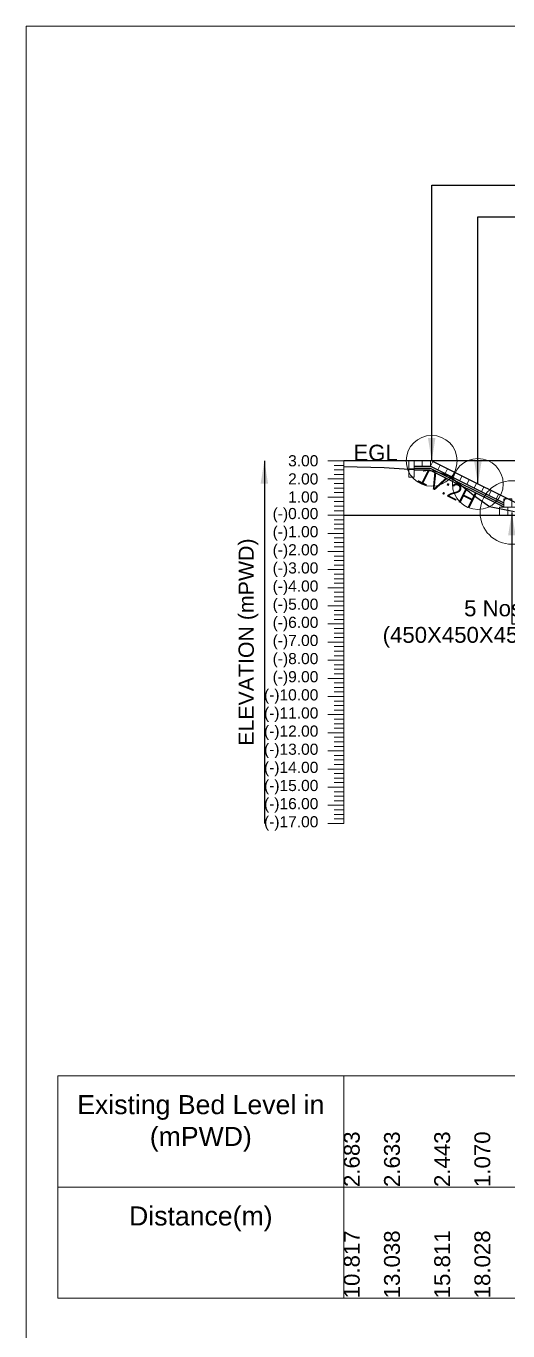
# Model space of a CAD drawing. Header units: inches. Extents: x 66615 to 414904, y -29123 to 90068.
# Drawn here: x 279561 to 281078, y 28352 to 32455 of the extents above; entities that cross this region are included whole.
import ezdxf

# ---------------------------------------------------------------- set-up
doc = ezdxf.new("R2010")
doc.units = ezdxf.units.IN
doc.header["$LTSCALE"] = 7
doc.header["$MEASUREMENT"] = 0
for name, color, linetype, lineweight in [('Cross section Data Border', 7, 'Continuous', 9), ('Cross Section Labels', 7, 'Continuous', 9), ('Existing_Bed_Level for Xsection', 7, 'Continuous', 25), ('Long Section Labels', 7, 'Continuous', 9)]:
    doc.layers.add(name, color=color, linetype=linetype, lineweight=lineweight)
doc.styles.get("Standard").update_dxf_attribs({"font": 'arial.ttf'})
doc.dimstyles.get("Standard").update_dxf_attribs({"dimtxt": 0.18, "dimasz": 0.18, "dimexe": 0.18, "dimexo": 0.0625, "dimgap": 0.09, "dimtad": 0, "dimtih": 1, "dimtoh": 1, "dimdec": 4, "dimzin": 0, "dimdsep": 46, "dimtxsty": 'Standard', "dimcen": 0.09, "dimadec": 0, "dimazin": 0, "dimtfac": 1, "dimtdec": 4, "dimtofl": 0, "dimtmove": 0, "dimatfit": 3, "dimfxl": 1, "dimtolj": 1, "dimtzin": 0, "dimarcsym": 0})

msp = doc.modelspace()

# ---------------------------------------------------------------- linework, layer by layer
at = {"layer": 'Cross section Data Border'}
msp.add_lwpolyline([(279660.9187, 29154.87399), (285936.51999, 29154.87399), (285936.51999, 28454.87399), (279660.9187, 28454.87399)], close=True, dxfattribs=at)
for points in [[(280560.9187, 29154.87399), (280560.9187, 28454.87399)], [(279660.9187, 28804.87399), (285936.51999, 28804.87399)]]:
    msp.add_lwpolyline(points, dxfattribs=at)
at = {"layer": 'Cross Section Labels'}
msp.add_lwpolyline([(279560.9187, 32454.87399), (289560.9187, 32454.87399), (289560.9187, 25383.87399), (279560.9187, 25383.87399)], close=True, dxfattribs=at)
for centre, radius in [((280837.63558, 31088.03399), 80), ((280982.98558, 31015.35899), 80), ((281089.86058, 30925.58399), 100)]:
    msp.add_circle(centre, radius, dxfattribs=at)
at = {"layer": 'Existing_Bed_Level for Xsection'}
for points in [[(281128.33558, 31088.03399), (280560.9187, 31088.03399)], [(280560.9187, 31069.96499), (280687.55851, 31067.11499), (280845.61856, 31056.28499), (280893.0385, 31040.89499), (280971.95155, 30978.02399), (281019.84328, 30944.39399), (281098.53147, 30929.00399)], [(281179.63558, 30917.03399), (280841.24617, 31086.2287), (280837.63558, 31088.03399), (280833.59882, 31088.03399), (280782.29882, 31088.03399)], [(280782.29882, 31070.93399), (280833.59882, 31070.93399), (281064.21058, 30955.62811)], [(280782.29882, 31065.23399), (280832.25323, 31065.23399), (281064.21058, 30949.25532)], [(280782.29882, 31059.53399), (280830.90764, 31059.53399), (281064.21058, 30942.88252)], [(280560.9187, 30917.03399), (285019.93058, 30917.03399)]]:
    msp.add_lwpolyline(points, dxfattribs=at)
at = {"layer": 'Long Section Labels'}
for points in [[(280560.9187, 31088.03399), (280510.9187, 31088.03399)], [(280560.9187, 31073.78399), (280530.9187, 31073.78399)], [(280560.9187, 31059.53399), (280530.9187, 31059.53399)], [(280560.9187, 29948.03399), (280560.9187, 30005.03399), (280560.9187, 30062.03399), (280560.9187, 30119.03399), (280560.9187, 30176.03399), (280560.9187, 30233.03399), (280560.9187, 30290.03399), (280560.9187, 30347.03399), (280560.9187, 30404.03399), (280560.9187, 30461.03399), (280560.9187, 30518.03399), (280560.9187, 30575.03399), (280560.9187, 30632.03399), (280560.9187, 30689.03399), (280560.9187, 30746.03399), (280560.9187, 30803.03399), (280560.9187, 30860.03399), (280560.9187, 30917.03399), (280560.9187, 30974.03399), (280560.9187, 31031.03399), (280560.9187, 31088.03399)], [(280560.9187, 31031.03399), (280510.9187, 31031.03399)], [(280560.9187, 31045.28399), (280530.9187, 31045.28399)], [(280560.9187, 31016.78399), (280530.9187, 31016.78399)], [(280560.9187, 30974.03399), (280510.9187, 30974.03399)], [(280560.9187, 31002.53399), (280530.9187, 31002.53399)], [(280560.9187, 30988.28399), (280530.9187, 30988.28399)], [(280560.9187, 30959.78399), (280530.9187, 30959.78399)], [(280560.9187, 30945.53399), (280530.9187, 30945.53399)], [(280560.9187, 30917.03399), (280510.9187, 30917.03399)], [(280560.9187, 30931.28399), (280530.9187, 30931.28399)], [(280560.9187, 30902.78399), (280530.9187, 30902.78399)], [(280560.9187, 30860.03399), (280510.9187, 30860.03399)], [(280560.9187, 30888.53399), (280530.9187, 30888.53399)], [(280560.9187, 30874.28399), (280530.9187, 30874.28399)], [(280560.9187, 30845.78399), (280530.9187, 30845.78399)], [(280560.9187, 30831.53399), (280530.9187, 30831.53399)], [(280560.9187, 30817.28399), (280530.9187, 30817.28399)], [(280560.9187, 30803.03399), (280510.9187, 30803.03399)], [(280560.9187, 30788.78399), (280530.9187, 30788.78399)], [(280560.9187, 30774.53399), (280530.9187, 30774.53399)], [(280560.9187, 30746.03399), (280510.9187, 30746.03399)], [(280560.9187, 30760.28399), (280530.9187, 30760.28399)], [(280560.9187, 30731.78399), (280530.9187, 30731.78399)], [(280560.9187, 30689.03399), (280510.9187, 30689.03399)], [(280560.9187, 30717.53399), (280530.9187, 30717.53399)], [(280560.9187, 30703.28399), (280530.9187, 30703.28399)], [(280560.9187, 30674.78399), (280530.9187, 30674.78399)], [(280560.9187, 30660.53399), (280530.9187, 30660.53399)], [(280560.9187, 30646.28399), (280530.9187, 30646.28399)], [(280560.9187, 30632.03399), (280510.9187, 30632.03399)], [(280560.9187, 30617.78399), (280530.9187, 30617.78399)], [(280560.9187, 30575.03399), (280510.9187, 30575.03399)], [(280560.9187, 30603.53399), (280530.9187, 30603.53399)], [(280560.9187, 30589.28399), (280530.9187, 30589.28399)], [(280560.9187, 30560.78399), (280530.9187, 30560.78399)], [(280560.9187, 30546.53399), (280530.9187, 30546.53399)], [(280560.9187, 30532.28399), (280530.9187, 30532.28399)], [(280560.9187, 30518.03399), (280510.9187, 30518.03399)], [(280560.9187, 30503.78399), (280530.9187, 30503.78399)], [(280560.9187, 30489.53399), (280530.9187, 30489.53399)], [(280560.9187, 30461.03399), (280510.9187, 30461.03399)], [(280560.9187, 30475.28399), (280530.9187, 30475.28399)], [(280560.9187, 30446.78399), (280530.9187, 30446.78399)], [(280560.9187, 30404.03399), (280510.9187, 30404.03399)], [(280560.9187, 30432.53399), (280530.9187, 30432.53399)], [(280560.9187, 30418.28399), (280530.9187, 30418.28399)], [(280560.9187, 30389.78399), (280530.9187, 30389.78399)], [(280560.9187, 30375.53399), (280530.9187, 30375.53399)], [(280560.9187, 30361.28399), (280530.9187, 30361.28399)], [(280560.9187, 30347.03399), (280510.9187, 30347.03399)], [(280560.9187, 30332.78399), (280530.9187, 30332.78399)], [(280560.9187, 30318.53399), (280530.9187, 30318.53399)], [(280560.9187, 30290.03399), (280510.9187, 30290.03399)], [(280560.9187, 30304.28399), (280530.9187, 30304.28399)], [(280560.9187, 30275.78399), (280530.9187, 30275.78399)], [(280560.9187, 30261.53399), (280530.9187, 30261.53399)], [(280560.9187, 30247.28399), (280530.9187, 30247.28399)], [(280560.9187, 30233.03399), (280510.9187, 30233.03399)], [(280560.9187, 30218.78399), (280530.9187, 30218.78399)], [(280560.9187, 30204.53399), (280530.9187, 30204.53399)], [(280560.9187, 30176.03399), (280510.9187, 30176.03399)], [(280560.9187, 30190.28399), (280530.9187, 30190.28399)], [(280560.9187, 30161.78399), (280530.9187, 30161.78399)], [(280560.9187, 30119.03399), (280510.9187, 30119.03399)], [(280560.9187, 30147.53399), (280530.9187, 30147.53399)], [(280560.9187, 30133.28399), (280530.9187, 30133.28399)], [(280560.9187, 30104.78399), (280530.9187, 30104.78399)], [(280560.9187, 30090.53399), (280530.9187, 30090.53399)], [(280560.9187, 30076.28399), (280530.9187, 30076.28399)], [(280560.9187, 30062.03399), (280510.9187, 30062.03399)], [(280560.9187, 30047.78399), (280530.9187, 30047.78399)], [(280560.9187, 30033.53399), (280530.9187, 30033.53399)], [(280560.9187, 30005.03399), (280510.9187, 30005.03399)], [(280560.9187, 30019.28399), (280530.9187, 30019.28399)], [(280560.9187, 29990.78399), (280530.9187, 29990.78399)], [(280560.9187, 29948.03399), (280510.9187, 29948.03399)], [(280560.9187, 29976.53399), (280530.9187, 29976.53399)], [(280560.9187, 29962.28399), (280530.9187, 29962.28399)]]:
    msp.add_lwpolyline(points, dxfattribs=at)
for points in [[(280782.29882, 31088.03399), (280765.19882, 31088.03399), (280765.19882, 31062.38399), (280782.29882, 31062.38399)], [(280782.29882, 31062.38399), (280765.19882, 31062.38399), (280765.19882, 31036.73399), (280782.29882, 31036.73399)], [(280807.94882, 31088.03399), (280782.29882, 31088.03399), (280782.29882, 31070.93399), (280807.94882, 31070.93399)], [(280833.59882, 31088.03399), (280807.94882, 31088.03399), (280807.94882, 31070.93399), (280833.59882, 31070.93399)], [(280864.18823, 31074.75767), (280841.24617, 31086.2287), (280833.59882, 31070.93399), (280856.54088, 31059.46296)], [(280887.13029, 31063.28664), (280864.18823, 31074.75767), (280856.54088, 31059.46296), (280879.48293, 31047.99194)], [(280910.07234, 31051.81561), (280887.13029, 31063.28664), (280879.48293, 31047.99194), (280902.42499, 31036.52091)], [(280933.0144, 31040.34458), (280910.07234, 31051.81561), (280902.42499, 31036.52091), (280925.36705, 31025.04988)], [(280955.95646, 31028.87355), (280933.0144, 31040.34458), (280925.36705, 31025.04988), (280948.30911, 31013.57885)], [(280978.89852, 31017.40253), (280955.95646, 31028.87355), (280948.30911, 31013.57885), (280971.25116, 31002.10782)], [(281001.84057, 31005.9315), (280978.89852, 31017.40253), (280971.25116, 31002.10782), (280994.19322, 30990.63679)], [(281024.78263, 30994.46047), (281001.84057, 31005.9315), (280994.19322, 30990.63679), (281017.13528, 30979.16576)], [(281047.72469, 30982.98944), (281024.78263, 30994.46047), (281017.13528, 30979.16576), (281040.07734, 30967.69474)], [(281070.66675, 30971.51841), (281047.72469, 30982.98944), (281040.07734, 30967.69474), (281063.01939, 30956.22371)], [(281077.03558, 30942.68399), (281051.38558, 30942.68399), (281051.38558, 30917.03399), (281077.03558, 30917.03399)], [(281089.86058, 30968.33399), (281064.21058, 30968.33399), (281064.21058, 30942.68399), (281089.86058, 30942.68399)], [(281102.68558, 30942.68399), (281077.03558, 30942.68399), (281077.03558, 30917.03399), (281102.68558, 30917.03399)]]:
    msp.add_lwpolyline(points, close=True, dxfattribs=at)

# ---------------------------------------------------------------- texts
at = {"layer": 'Cross section Data Border', "char_height": 60, "width": 800, "attachment_point": 5}
for s, insert in [('Existing Bed Level in (mPWD)', (280110.9187, 29004.87399)), ('Distance(m)', (280110.9187, 28704.87399))]:
    msp.add_mtext(s, dxfattribs=dict(at, insert=insert))
at = {"layer": 'Cross Section Labels', "char_height": 50}
for s, insert, attachment_point in [('EGL', (280730.99882, 31088.03399), 9), ('5 Nos of Block ^J(450X450X450) at Key', (281389.86058, 30575.03399), 6)]:
    msp.add_mtext(s, dxfattribs=dict(at, insert=insert, attachment_point=attachment_point))
at = {"layer": 'Cross Section Labels', "insert": (280897.56499, 31026.20532), "char_height": 50, "attachment_point": 2, "rotation": 333.43494882}
msp.add_mtext('1V:2H', dxfattribs=at)
at = {"layer": 'Long Section Labels', "char_height": 35, "attachment_point": 6}
for s, insert in [('3.00', (280480.9187, 31088.03399)), ('2.00', (280480.9187, 31031.03399)), ('1.00', (280480.9187, 30974.03399)), ('(-)0.00', (280480.9187, 30917.03399)), ('(-)1.00', (280480.9187, 30860.03399)), ('(-)2.00', (280480.9187, 30803.03399)), ('(-)3.00', (280480.9187, 30746.03399)), ('(-)4.00', (280480.9187, 30689.03399)), ('(-)5.00', (280480.9187, 30632.03399)), ('(-)6.00', (280480.9187, 30575.03399)), ('(-)7.00', (280480.9187, 30518.03399)), ('(-)8.00', (280480.9187, 30461.03399)), ('(-)9.00', (280480.9187, 30404.03399)), ('(-)10.00', (280480.9187, 30347.03399)), ('(-)11.00', (280480.9187, 30290.03399)), ('(-)12.00', (280480.9187, 30233.03399)), ('(-)13.00', (280480.9187, 30176.03399)), ('(-)14.00', (280480.9187, 30119.03399)), ('(-)15.00', (280480.9187, 30062.03399)), ('(-)16.00', (280480.9187, 30005.03399)), ('(-)17.00', (280480.9187, 29948.03399))]:
    msp.add_mtext(s, dxfattribs=dict(at, insert=insert))
at = {"layer": 'Long Section Labels', "rotation": 90}
for s, insert, char_height, attachment_point in [('ELEVATION (mPWD)', (280260.9187, 30518.03399), 48, 5), ('2.683', (280560.9187, 28804.87399), 50, 1), ('2.633', (280687.55851, 28804.87399), 50, 1), ('2.443', (280845.61856, 28804.87399), 50, 1), ('1.070', (280971.95155, 28804.87399), 50, 1), ('10.817', (280560.9187, 28454.87399), 50, 1), ('13.038', (280687.55851, 28454.87399), 50, 1), ('15.811', (280845.61856, 28454.87399), 50, 1), ('18.028', (280971.95155, 28454.87399), 50, 1)]:
    msp.add_mtext(s, dxfattribs=dict(at, insert=insert, char_height=char_height, attachment_point=attachment_point))

# ---------------------------------------------------------------- leaders
at = {"layer": 'Cross Section Labels', "annotation_type": 0, "has_hookline": 1}
for points, hookline_direction, text_width in [([(280837.63558, 31088.03399), (280837.63558, 31954.87399), (281137.54558, 31954.87399)], 0, 466.13233), ([(280982.98558, 31015.35899), (280982.98558, 31854.87399), (281282.89558, 31854.87399)], 0, 466.03001), ([(281089.86058, 30925.58399), (281089.86058, 30575.03399), (281389.95058, 30575.03399)], 1, 701.90996)]:
    msp.add_leader(points, dimstyle='Standard', override={"dimasz": 72}, dxfattribs=dict(at, hookline_direction=hookline_direction, text_width=text_width))
at = {"layer": 'Long Section Labels'}
msp.add_leader([(280310.9187, 31088.03399), (280310.9187, 29948.03399)], dimstyle='Standard', override={"dimasz": 72}, dxfattribs=at)

doc.saveas('drawing.dxf')
